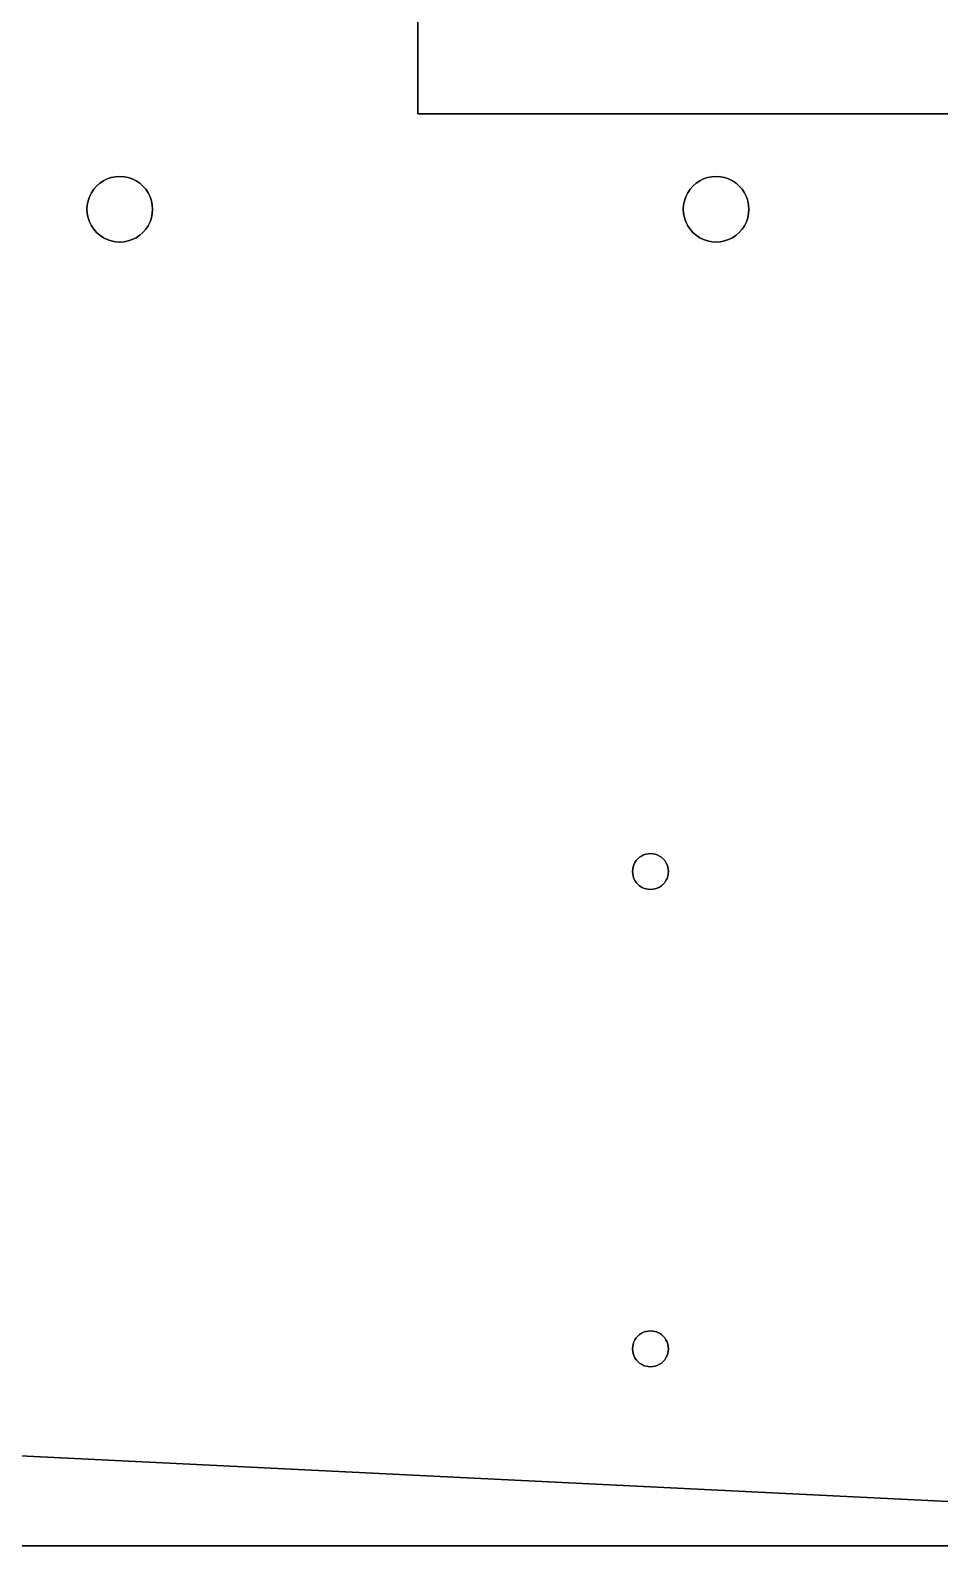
# Model space of a CAD drawing. Header units: millimetres. Extents: x 0 to 305, y 0 to 254.
# Drawn here: x 152.5 to 228.8, y 0 to 127 of the extents above; entities that cross this region are included whole.
import ezdxf

# ---------------------------------------------------------------- set-up
doc = ezdxf.new("R2010")
doc.units = ezdxf.units.MM
doc.layers.add('BASE_PLATE', color=7, linetype='CONTINUOUS')

msp = doc.modelspace()

# ---------------------------------------------------------------- linework, layer by layer
at = {"layer": 'BASE_PLATE'}
for points in [[(185, 120), (185, 134), (185, 134, 6)], [(185, 120), (185, 134, 6), (185, 120, 6)], [(305, 120), (185, 120), (185, 120, 6)], [(305, 120), (185, 120, 6), (305, 120, 6)], [(158.3259, 114.1817), (158.625, 114.3816), (158.625, 114.3816, 6)], [(158.3259, 114.1817), (158.625, 114.3816, 6), (158.3259, 114.1817, 6)], [(158.625, 114.3816), (158.9476, 114.5407), (158.9476, 114.5407, 6)], [(158.625, 114.3816), (158.9476, 114.5407, 6), (158.625, 114.3816, 6)], [(158.9476, 114.5407), (159.2883, 114.6563), (159.2883, 114.6563, 6)], [(158.9476, 114.5407), (159.2883, 114.6563, 6), (158.9476, 114.5407, 6)], [(159.2883, 114.6563), (159.6411, 114.7265), (159.6411, 114.7265, 6)], [(159.2883, 114.6563), (159.6411, 114.7265, 6), (159.2883, 114.6563, 6)], [(159.6411, 114.7265), (160, 114.75), (160, 114.75, 6)], [(159.6411, 114.7265), (160, 114.75, 6), (159.6411, 114.7265, 6)], [(160, 114.75), (160.3589, 114.7265), (160.3589, 114.7265, 6)], [(160, 114.75), (160.3589, 114.7265, 6), (160, 114.75, 6)], [(160.3589, 114.7265), (160.7117, 114.6563), (160.7117, 114.6563, 6)], [(160.3589, 114.7265), (160.7117, 114.6563, 6), (160.3589, 114.7265, 6)], [(160.7117, 114.6563), (161.0524, 114.5407), (161.0524, 114.5407, 6)], [(160.7117, 114.6563), (161.0524, 114.5407, 6), (160.7117, 114.6563, 6)], [(161.0524, 114.5407), (161.375, 114.3816), (161.375, 114.3816, 6)], [(161.0524, 114.5407), (161.375, 114.3816, 6), (161.0524, 114.5407, 6)], [(161.375, 114.3816), (161.6741, 114.1817), (161.6741, 114.1817, 6)], [(161.375, 114.3816), (161.6741, 114.1817, 6), (161.375, 114.3816, 6)], [(208.3259, 114.1817), (208.625, 114.3816), (208.625, 114.3816, 6)], [(208.3259, 114.1817), (208.625, 114.3816, 6), (208.3259, 114.1817, 6)], [(208.625, 114.3816), (208.9476, 114.5407), (208.9476, 114.5407, 6)], [(208.625, 114.3816), (208.9476, 114.5407, 6), (208.625, 114.3816, 6)], [(208.9476, 114.5407), (209.2883, 114.6563), (209.2883, 114.6563, 6)], [(208.9476, 114.5407), (209.2883, 114.6563, 6), (208.9476, 114.5407, 6)], [(209.2883, 114.6563), (209.6411, 114.7265), (209.6411, 114.7265, 6)], [(209.2883, 114.6563), (209.6411, 114.7265, 6), (209.2883, 114.6563, 6)], [(209.6411, 114.7265), (210, 114.75), (210, 114.75, 6)], [(209.6411, 114.7265), (210, 114.75, 6), (209.6411, 114.7265, 6)], [(210, 114.75), (210.3589, 114.7265), (210.3589, 114.7265, 6)], [(210, 114.75), (210.3589, 114.7265, 6), (210, 114.75, 6)], [(210.3589, 114.7265), (210.7117, 114.6563), (210.7117, 114.6563, 6)], [(210.3589, 114.7265), (210.7117, 114.6563, 6), (210.3589, 114.7265, 6)], [(210.7117, 114.6563), (211.0524, 114.5407), (211.0524, 114.5407, 6)], [(210.7117, 114.6563), (211.0524, 114.5407, 6), (210.7117, 114.6563, 6)], [(211.0524, 114.5407), (211.375, 114.3816), (211.375, 114.3816, 6)], [(211.0524, 114.5407), (211.375, 114.3816, 6), (211.0524, 114.5407, 6)], [(211.375, 114.3816), (211.6741, 114.1817), (211.6741, 114.1817, 6)], [(211.375, 114.3816), (211.6741, 114.1817, 6), (211.375, 114.3816, 6)], [(157.3437, 112.7118), (157.4593, 113.0524), (157.4593, 113.0524, 6)], [(157.3437, 112.7118), (157.4593, 113.0524, 6), (157.3437, 112.7118, 6)], [(157.4593, 113.0524), (157.6184, 113.375), (157.6184, 113.375, 6)], [(157.4593, 113.0524), (157.6184, 113.375, 6), (157.4593, 113.0524, 6)], [(157.6184, 113.375), (157.8183, 113.6741), (157.8183, 113.6741, 6)], [(157.6184, 113.375), (157.8183, 113.6741, 6), (157.6184, 113.375, 6)], [(157.8183, 113.6741), (158.0555, 113.9445), (158.0555, 113.9445, 6)], [(157.8183, 113.6741), (158.0555, 113.9445, 6), (157.8183, 113.6741, 6)], [(158.0555, 113.9445), (158.3259, 114.1817), (158.3259, 114.1817, 6)], [(158.0555, 113.9445), (158.3259, 114.1817, 6), (158.0555, 113.9445, 6)], [(161.6741, 114.1817), (161.9445, 113.9445), (161.9445, 113.9445, 6)], [(161.6741, 114.1817), (161.9445, 113.9445, 6), (161.6741, 114.1817, 6)], [(161.9445, 113.9445), (162.1817, 113.6741), (162.1817, 113.6741, 6)], [(161.9445, 113.9445), (162.1817, 113.6741, 6), (161.9445, 113.9445, 6)], [(162.1817, 113.6741), (162.3816, 113.375), (162.3816, 113.375, 6)], [(162.1817, 113.6741), (162.3816, 113.375, 6), (162.1817, 113.6741, 6)], [(162.3816, 113.375), (162.5407, 113.0524), (162.5407, 113.0524, 6)], [(162.3816, 113.375), (162.5407, 113.0524, 6), (162.3816, 113.375, 6)], [(162.5407, 113.0524), (162.6563, 112.7118), (162.6563, 112.7118, 6)], [(162.5407, 113.0524), (162.6563, 112.7118, 6), (162.5407, 113.0524, 6)], [(207.3437, 112.7118), (207.4593, 113.0524), (207.4593, 113.0524, 6)], [(207.3437, 112.7118), (207.4593, 113.0524, 6), (207.3437, 112.7118, 6)], [(207.4593, 113.0524), (207.6184, 113.375), (207.6184, 113.375, 6)], [(207.4593, 113.0524), (207.6184, 113.375, 6), (207.4593, 113.0524, 6)], [(207.6184, 113.375), (207.8183, 113.6741), (207.8183, 113.6741, 6)], [(207.6184, 113.375), (207.8183, 113.6741, 6), (207.6184, 113.375, 6)], [(207.8183, 113.6741), (208.0555, 113.9445), (208.0555, 113.9445, 6)], [(207.8183, 113.6741), (208.0555, 113.9445, 6), (207.8183, 113.6741, 6)], [(208.0555, 113.9445), (208.3259, 114.1817), (208.3259, 114.1817, 6)], [(208.0555, 113.9445), (208.3259, 114.1817, 6), (208.0555, 113.9445, 6)], [(211.6741, 114.1817), (211.9445, 113.9445), (211.9445, 113.9445, 6)], [(211.6741, 114.1817), (211.9445, 113.9445, 6), (211.6741, 114.1817, 6)], [(211.9445, 113.9445), (212.1817, 113.6741), (212.1817, 113.6741, 6)], [(211.9445, 113.9445), (212.1817, 113.6741, 6), (211.9445, 113.9445, 6)], [(212.1817, 113.6741), (212.3816, 113.375), (212.3816, 113.375, 6)], [(212.1817, 113.6741), (212.3816, 113.375, 6), (212.1817, 113.6741, 6)], [(212.3816, 113.375), (212.5407, 113.0524), (212.5407, 113.0524, 6)], [(212.3816, 113.375), (212.5407, 113.0524, 6), (212.3816, 113.375, 6)], [(212.5407, 113.0524), (212.6563, 112.7118), (212.6563, 112.7118, 6)], [(212.5407, 113.0524), (212.6563, 112.7118, 6), (212.5407, 113.0524, 6)], [(157.25, 112), (157.2735, 112.3589), (157.2735, 112.3589, 6)], [(157.25, 112), (157.2735, 112.3589, 6), (157.25, 112, 6)], [(157.2735, 111.6411), (157.25, 112), (157.25, 112, 6)], [(157.2735, 111.6411), (157.25, 112, 6), (157.2735, 111.6411, 6)], [(157.2735, 112.3589), (157.3437, 112.7118), (157.3437, 112.7118, 6)], [(157.2735, 112.3589), (157.3437, 112.7118, 6), (157.2735, 112.3589, 6)], [(162.6563, 112.7118), (162.7265, 112.3589), (162.7265, 112.3589, 6)], [(162.6563, 112.7118), (162.7265, 112.3589, 6), (162.6563, 112.7118, 6)], [(162.7265, 112.3589), (162.75, 112), (162.75, 112, 6)], [(162.7265, 112.3589), (162.75, 112, 6), (162.7265, 112.3589, 6)], [(162.75, 112), (162.7265, 111.6411), (162.7265, 111.6411, 6)], [(162.75, 112), (162.7265, 111.6411, 6), (162.75, 112, 6)], [(207.25, 112), (207.2735, 112.3589), (207.2735, 112.3589, 6)], [(207.25, 112), (207.2735, 112.3589, 6), (207.25, 112, 6)], [(207.2735, 111.6411), (207.25, 112), (207.25, 112, 6)], [(207.2735, 111.6411), (207.25, 112, 6), (207.2735, 111.6411, 6)], [(207.2735, 112.3589), (207.3437, 112.7118), (207.3437, 112.7118, 6)], [(207.2735, 112.3589), (207.3437, 112.7118, 6), (207.2735, 112.3589, 6)], [(212.6563, 112.7118), (212.7265, 112.3589), (212.7265, 112.3589, 6)], [(212.6563, 112.7118), (212.7265, 112.3589, 6), (212.6563, 112.7118, 6)], [(212.7265, 112.3589), (212.75, 112), (212.75, 112, 6)], [(212.7265, 112.3589), (212.75, 112, 6), (212.7265, 112.3589, 6)], [(212.75, 112), (212.7265, 111.6411), (212.7265, 111.6411, 6)], [(212.75, 112), (212.7265, 111.6411, 6), (212.75, 112, 6)], [(157.3437, 111.2882), (157.2735, 111.6411), (157.2735, 111.6411, 6)], [(157.3437, 111.2882), (157.2735, 111.6411, 6), (157.3437, 111.2882, 6)], [(157.4593, 110.9476), (157.3437, 111.2882), (157.3437, 111.2882, 6)], [(157.4593, 110.9476), (157.3437, 111.2882, 6), (157.4593, 110.9476, 6)], [(157.6184, 110.625), (157.4593, 110.9476), (157.4593, 110.9476, 6)], [(157.6184, 110.625), (157.4593, 110.9476, 6), (157.6184, 110.625, 6)], [(157.8183, 110.3259), (157.6184, 110.625), (157.6184, 110.625, 6)], [(157.8183, 110.3259), (157.6184, 110.625, 6), (157.8183, 110.3259, 6)], [(162.3816, 110.625), (162.1817, 110.3259), (162.1817, 110.3259, 6)], [(162.3816, 110.625), (162.1817, 110.3259, 6), (162.3816, 110.625, 6)], [(162.5407, 110.9476), (162.3816, 110.625), (162.3816, 110.625, 6)], [(162.5407, 110.9476), (162.3816, 110.625, 6), (162.5407, 110.9476, 6)], [(162.6563, 111.2882), (162.5407, 110.9476), (162.5407, 110.9476, 6)], [(162.6563, 111.2882), (162.5407, 110.9476, 6), (162.6563, 111.2882, 6)], [(162.7265, 111.6411), (162.6563, 111.2882), (162.6563, 111.2882, 6)], [(162.7265, 111.6411), (162.6563, 111.2882, 6), (162.7265, 111.6411, 6)], [(207.3437, 111.2882), (207.2735, 111.6411), (207.2735, 111.6411, 6)], [(207.3437, 111.2882), (207.2735, 111.6411, 6), (207.3437, 111.2882, 6)], [(207.4593, 110.9476), (207.3437, 111.2882), (207.3437, 111.2882, 6)], [(207.4593, 110.9476), (207.3437, 111.2882, 6), (207.4593, 110.9476, 6)], [(207.6184, 110.625), (207.4593, 110.9476), (207.4593, 110.9476, 6)], [(207.6184, 110.625), (207.4593, 110.9476, 6), (207.6184, 110.625, 6)], [(207.8183, 110.3259), (207.6184, 110.625), (207.6184, 110.625, 6)], [(207.8183, 110.3259), (207.6184, 110.625, 6), (207.8183, 110.3259, 6)], [(212.3816, 110.625), (212.1817, 110.3259), (212.1817, 110.3259, 6)], [(212.3816, 110.625), (212.1817, 110.3259, 6), (212.3816, 110.625, 6)], [(212.5407, 110.9476), (212.3816, 110.625), (212.3816, 110.625, 6)], [(212.5407, 110.9476), (212.3816, 110.625, 6), (212.5407, 110.9476, 6)], [(212.6563, 111.2882), (212.5407, 110.9476), (212.5407, 110.9476, 6)], [(212.6563, 111.2882), (212.5407, 110.9476, 6), (212.6563, 111.2882, 6)], [(212.7265, 111.6411), (212.6563, 111.2882), (212.6563, 111.2882, 6)], [(212.7265, 111.6411), (212.6563, 111.2882, 6), (212.7265, 111.6411, 6)], [(158.0555, 110.0555), (157.8183, 110.3259), (157.8183, 110.3259, 6)], [(158.0555, 110.0555), (157.8183, 110.3259, 6), (158.0555, 110.0555, 6)], [(158.3259, 109.8183), (158.0555, 110.0555), (158.0555, 110.0555, 6)], [(158.3259, 109.8183), (158.0555, 110.0555, 6), (158.3259, 109.8183, 6)], [(158.625, 109.6184), (158.3259, 109.8183), (158.3259, 109.8183, 6)], [(158.625, 109.6184), (158.3259, 109.8183, 6), (158.625, 109.6184, 6)], [(158.9476, 109.4593), (158.625, 109.6184), (158.625, 109.6184, 6)], [(158.9476, 109.4593), (158.625, 109.6184, 6), (158.9476, 109.4593, 6)], [(159.2883, 109.3437), (158.9476, 109.4593), (158.9476, 109.4593, 6)], [(159.2883, 109.3437), (158.9476, 109.4593, 6), (159.2883, 109.3437, 6)], [(159.6411, 109.2735), (159.2883, 109.3437), (159.2883, 109.3437, 6)], [(159.6411, 109.2735), (159.2883, 109.3437, 6), (159.6411, 109.2735, 6)], [(160, 109.25), (159.6411, 109.2735), (159.6411, 109.2735, 6)], [(160, 109.25), (159.6411, 109.2735, 6), (160, 109.25, 6)], [(160.3589, 109.2735), (160, 109.25), (160, 109.25, 6)], [(160.3589, 109.2735), (160, 109.25, 6), (160.3589, 109.2735, 6)], [(160.7117, 109.3437), (160.3589, 109.2735), (160.3589, 109.2735, 6)], [(160.7117, 109.3437), (160.3589, 109.2735, 6), (160.7117, 109.3437, 6)], [(161.0524, 109.4593), (160.7117, 109.3437), (160.7117, 109.3437, 6)], [(161.0524, 109.4593), (160.7117, 109.3437, 6), (161.0524, 109.4593, 6)], [(161.375, 109.6184), (161.0524, 109.4593), (161.0524, 109.4593, 6)], [(161.375, 109.6184), (161.0524, 109.4593, 6), (161.375, 109.6184, 6)], [(161.6741, 109.8183), (161.375, 109.6184), (161.375, 109.6184, 6)], [(161.6741, 109.8183), (161.375, 109.6184, 6), (161.6741, 109.8183, 6)], [(161.9445, 110.0555), (161.6741, 109.8183), (161.6741, 109.8183, 6)], [(161.9445, 110.0555), (161.6741, 109.8183, 6), (161.9445, 110.0555, 6)], [(162.1817, 110.3259), (161.9445, 110.0555), (161.9445, 110.0555, 6)], [(162.1817, 110.3259), (161.9445, 110.0555, 6), (162.1817, 110.3259, 6)], [(208.0555, 110.0555), (207.8183, 110.3259), (207.8183, 110.3259, 6)], [(208.0555, 110.0555), (207.8183, 110.3259, 6), (208.0555, 110.0555, 6)], [(208.3259, 109.8183), (208.0555, 110.0555), (208.0555, 110.0555, 6)], [(208.3259, 109.8183), (208.0555, 110.0555, 6), (208.3259, 109.8183, 6)], [(208.625, 109.6184), (208.3259, 109.8183), (208.3259, 109.8183, 6)], [(208.625, 109.6184), (208.3259, 109.8183, 6), (208.625, 109.6184, 6)], [(208.9476, 109.4593), (208.625, 109.6184), (208.625, 109.6184, 6)], [(208.9476, 109.4593), (208.625, 109.6184, 6), (208.9476, 109.4593, 6)], [(209.2883, 109.3437), (208.9476, 109.4593), (208.9476, 109.4593, 6)], [(209.2883, 109.3437), (208.9476, 109.4593, 6), (209.2883, 109.3437, 6)], [(209.6411, 109.2735), (209.2883, 109.3437), (209.2883, 109.3437, 6)], [(209.6411, 109.2735), (209.2883, 109.3437, 6), (209.6411, 109.2735, 6)], [(210, 109.25), (209.6411, 109.2735), (209.6411, 109.2735, 6)], [(210, 109.25), (209.6411, 109.2735, 6), (210, 109.25, 6)], [(210.3589, 109.2735), (210, 109.25), (210, 109.25, 6)], [(210.3589, 109.2735), (210, 109.25, 6), (210.3589, 109.2735, 6)], [(210.7117, 109.3437), (210.3589, 109.2735), (210.3589, 109.2735, 6)], [(210.7117, 109.3437), (210.3589, 109.2735, 6), (210.7117, 109.3437, 6)], [(211.0524, 109.4593), (210.7117, 109.3437), (210.7117, 109.3437, 6)], [(211.0524, 109.4593), (210.7117, 109.3437, 6), (211.0524, 109.4593, 6)], [(211.375, 109.6184), (211.0524, 109.4593), (211.0524, 109.4593, 6)], [(211.375, 109.6184), (211.0524, 109.4593, 6), (211.375, 109.6184, 6)], [(211.6741, 109.8183), (211.375, 109.6184), (211.375, 109.6184, 6)], [(211.6741, 109.8183), (211.375, 109.6184, 6), (211.6741, 109.8183, 6)], [(211.9445, 110.0555), (211.6741, 109.8183), (211.6741, 109.8183, 6)], [(211.9445, 110.0555), (211.6741, 109.8183, 6), (211.9445, 110.0555, 6)], [(212.1817, 110.3259), (211.9445, 110.0555), (211.9445, 110.0555, 6)], [(212.1817, 110.3259), (211.9445, 110.0555, 6), (212.1817, 110.3259, 6)], [(203.1142, 57.074), (203.201, 57.25), (203.201, 57.25, 6)], [(203.1142, 57.074), (203.201, 57.25, 6), (203.1142, 57.074, 6)], [(203.201, 57.25), (203.31, 57.4131), (203.31, 57.4131, 6)], [(203.201, 57.25), (203.31, 57.4131, 6), (203.201, 57.25, 6)], [(203.31, 57.4131), (203.4393, 57.5607), (203.4393, 57.5607, 6)], [(203.31, 57.4131), (203.4393, 57.5607, 6), (203.31, 57.4131, 6)], [(203.4393, 57.5607), (203.5869, 57.69), (203.5869, 57.69, 6)], [(203.4393, 57.5607), (203.5869, 57.69, 6), (203.4393, 57.5607, 6)], [(203.5869, 57.69), (203.75, 57.799), (203.75, 57.799, 6)], [(203.5869, 57.69), (203.75, 57.799, 6), (203.5869, 57.69, 6)], [(203.75, 57.799), (203.926, 57.8858), (203.926, 57.8858, 6)], [(203.75, 57.799), (203.926, 57.8858, 6), (203.75, 57.799, 6)], [(203.926, 57.8858), (204.1118, 57.9489), (204.1118, 57.9489, 6)], [(203.926, 57.8858), (204.1118, 57.9489, 6), (203.926, 57.8858, 6)], [(204.1118, 57.9489), (204.3042, 57.9872), (204.3042, 57.9872, 6)], [(204.1118, 57.9489), (204.3042, 57.9872, 6), (204.1118, 57.9489, 6)], [(204.3042, 57.9872), (204.5, 58), (204.5, 58, 6)], [(204.3042, 57.9872), (204.5, 58, 6), (204.3042, 57.9872, 6)], [(204.5, 58), (204.6958, 57.9872), (204.6958, 57.9872, 6)], [(204.5, 58), (204.6958, 57.9872, 6), (204.5, 58, 6)], [(204.6958, 57.9872), (204.8882, 57.9489), (204.8882, 57.9489, 6)], [(204.6958, 57.9872), (204.8882, 57.9489, 6), (204.6958, 57.9872, 6)], [(204.8882, 57.9489), (205.074, 57.8858), (205.074, 57.8858, 6)], [(204.8882, 57.9489), (205.074, 57.8858, 6), (204.8882, 57.9489, 6)], [(205.074, 57.8858), (205.25, 57.799), (205.25, 57.799, 6)], [(205.074, 57.8858), (205.25, 57.799, 6), (205.074, 57.8858, 6)], [(205.25, 57.799), (205.4131, 57.69), (205.4131, 57.69, 6)], [(205.25, 57.799), (205.4131, 57.69, 6), (205.25, 57.799, 6)], [(205.4131, 57.69), (205.5607, 57.5607), (205.5607, 57.5607, 6)], [(205.4131, 57.69), (205.5607, 57.5607, 6), (205.4131, 57.69, 6)], [(205.5607, 57.5607), (205.69, 57.4131), (205.69, 57.4131, 6)], [(205.5607, 57.5607), (205.69, 57.4131, 6), (205.5607, 57.5607, 6)], [(205.69, 57.4131), (205.799, 57.25), (205.799, 57.25, 6)], [(205.69, 57.4131), (205.799, 57.25, 6), (205.69, 57.4131, 6)], [(205.799, 57.25), (205.8858, 57.074), (205.8858, 57.074, 6)], [(205.799, 57.25), (205.8858, 57.074, 6), (205.799, 57.25, 6)], [(203, 56.5), (203.0128, 56.6958), (203.0128, 56.6958, 6)], [(203, 56.5), (203.0128, 56.6958, 6), (203, 56.5, 6)], [(203.0128, 56.3042), (203, 56.5), (203, 56.5, 6)], [(203.0128, 56.3042), (203, 56.5, 6), (203.0128, 56.3042, 6)], [(203.0128, 56.6958), (203.0511, 56.8882), (203.0511, 56.8882, 6)], [(203.0128, 56.6958), (203.0511, 56.8882, 6), (203.0128, 56.6958, 6)], [(203.0511, 56.1118), (203.0128, 56.3042), (203.0128, 56.3042, 6)], [(203.0511, 56.1118), (203.0128, 56.3042, 6), (203.0511, 56.1118, 6)], [(203.0511, 56.8882), (203.1142, 57.074), (203.1142, 57.074, 6)], [(203.0511, 56.8882), (203.1142, 57.074, 6), (203.0511, 56.8882, 6)], [(203.1142, 55.926), (203.0511, 56.1118), (203.0511, 56.1118, 6)], [(203.1142, 55.926), (203.0511, 56.1118, 6), (203.1142, 55.926, 6)], [(203.201, 55.75), (203.1142, 55.926), (203.1142, 55.926, 6)], [(203.201, 55.75), (203.1142, 55.926, 6), (203.201, 55.75, 6)], [(205.8858, 55.926), (205.799, 55.75), (205.799, 55.75, 6)], [(205.8858, 55.926), (205.799, 55.75, 6), (205.8858, 55.926, 6)], [(205.8858, 57.074), (205.9489, 56.8882), (205.9489, 56.8882, 6)], [(205.8858, 57.074), (205.9489, 56.8882, 6), (205.8858, 57.074, 6)], [(205.9489, 56.1118), (205.8858, 55.926), (205.8858, 55.926, 6)], [(205.9489, 56.1118), (205.8858, 55.926, 6), (205.9489, 56.1118, 6)], [(205.9489, 56.8882), (205.9872, 56.6958), (205.9872, 56.6958, 6)], [(205.9489, 56.8882), (205.9872, 56.6958, 6), (205.9489, 56.8882, 6)], [(205.9872, 56.3042), (205.9489, 56.1118), (205.9489, 56.1118, 6)], [(205.9872, 56.3042), (205.9489, 56.1118, 6), (205.9872, 56.3042, 6)], [(205.9872, 56.6958), (206, 56.5), (206, 56.5, 6)], [(205.9872, 56.6958), (206, 56.5, 6), (205.9872, 56.6958, 6)], [(206, 56.5), (205.9872, 56.3042), (205.9872, 56.3042, 6)], [(206, 56.5), (205.9872, 56.3042, 6), (206, 56.5, 6)], [(203.31, 55.5869), (203.201, 55.75), (203.201, 55.75, 6)], [(203.31, 55.5869), (203.201, 55.75, 6), (203.31, 55.5869, 6)], [(203.4393, 55.4393), (203.31, 55.5869), (203.31, 55.5869, 6)], [(203.4393, 55.4393), (203.31, 55.5869, 6), (203.4393, 55.4393, 6)], [(203.5869, 55.31), (203.4393, 55.4393), (203.4393, 55.4393, 6)], [(203.5869, 55.31), (203.4393, 55.4393, 6), (203.5869, 55.31, 6)], [(203.75, 55.201), (203.5869, 55.31), (203.5869, 55.31, 6)], [(203.75, 55.201), (203.5869, 55.31, 6), (203.75, 55.201, 6)], [(203.926, 55.1142), (203.75, 55.201), (203.75, 55.201, 6)], [(203.926, 55.1142), (203.75, 55.201, 6), (203.926, 55.1142, 6)], [(204.1118, 55.0511), (203.926, 55.1142), (203.926, 55.1142, 6)], [(204.1118, 55.0511), (203.926, 55.1142, 6), (204.1118, 55.0511, 6)], [(204.3042, 55.0128), (204.1118, 55.0511), (204.1118, 55.0511, 6)], [(204.3042, 55.0128), (204.1118, 55.0511, 6), (204.3042, 55.0128, 6)], [(204.5, 55), (204.3042, 55.0128), (204.3042, 55.0128, 6)], [(204.5, 55), (204.3042, 55.0128, 6), (204.5, 55, 6)], [(204.6958, 55.0128), (204.5, 55), (204.5, 55, 6)], [(204.6958, 55.0128), (204.5, 55, 6), (204.6958, 55.0128, 6)], [(204.8882, 55.0511), (204.6958, 55.0128), (204.6958, 55.0128, 6)], [(204.8882, 55.0511), (204.6958, 55.0128, 6), (204.8882, 55.0511, 6)], [(205.074, 55.1142), (204.8882, 55.0511), (204.8882, 55.0511, 6)], [(205.074, 55.1142), (204.8882, 55.0511, 6), (205.074, 55.1142, 6)], [(205.25, 55.201), (205.074, 55.1142), (205.074, 55.1142, 6)], [(205.25, 55.201), (205.074, 55.1142, 6), (205.25, 55.201, 6)], [(205.4131, 55.31), (205.25, 55.201), (205.25, 55.201, 6)], [(205.4131, 55.31), (205.25, 55.201, 6), (205.4131, 55.31, 6)], [(205.5607, 55.4393), (205.4131, 55.31), (205.4131, 55.31, 6)], [(205.5607, 55.4393), (205.4131, 55.31, 6), (205.5607, 55.4393, 6)], [(205.69, 55.5869), (205.5607, 55.4393), (205.5607, 55.4393, 6)], [(205.69, 55.5869), (205.5607, 55.4393, 6), (205.69, 55.5869, 6)], [(205.799, 55.75), (205.69, 55.5869), (205.69, 55.5869, 6)], [(205.799, 55.75), (205.69, 55.5869, 6), (205.799, 55.75, 6)], [(203.5869, 17.69), (203.75, 17.799), (203.75, 17.799, 6)], [(203.5869, 17.69), (203.75, 17.799, 6), (203.5869, 17.69, 6)], [(203.75, 17.799), (203.926, 17.8858), (203.926, 17.8858, 6)], [(203.75, 17.799), (203.926, 17.8858, 6), (203.75, 17.799, 6)], [(203.926, 17.8858), (204.1118, 17.9489), (204.1118, 17.9489, 6)], [(203.926, 17.8858), (204.1118, 17.9489, 6), (203.926, 17.8858, 6)], [(204.1118, 17.9489), (204.3042, 17.9872), (204.3042, 17.9872, 6)], [(204.1118, 17.9489), (204.3042, 17.9872, 6), (204.1118, 17.9489, 6)], [(204.3042, 17.9872), (204.5, 18), (204.5, 18, 6)], [(204.3042, 17.9872), (204.5, 18, 6), (204.3042, 17.9872, 6)], [(204.5, 18), (204.6958, 17.9872), (204.6958, 17.9872, 6)], [(204.5, 18), (204.6958, 17.9872, 6), (204.5, 18, 6)], [(204.6958, 17.9872), (204.8882, 17.9489), (204.8882, 17.9489, 6)], [(204.6958, 17.9872), (204.8882, 17.9489, 6), (204.6958, 17.9872, 6)], [(204.8882, 17.9489), (205.074, 17.8858), (205.074, 17.8858, 6)], [(204.8882, 17.9489), (205.074, 17.8858, 6), (204.8882, 17.9489, 6)], [(205.074, 17.8858), (205.25, 17.799), (205.25, 17.799, 6)], [(205.074, 17.8858), (205.25, 17.799, 6), (205.074, 17.8858, 6)], [(205.25, 17.799), (205.4131, 17.69), (205.4131, 17.69, 6)], [(205.25, 17.799), (205.4131, 17.69, 6), (205.25, 17.799, 6)], [(203, 16.5), (203.0128, 16.6958), (203.0128, 16.6958, 6)], [(203, 16.5), (203.0128, 16.6958, 6), (203, 16.5, 6)], [(203.0128, 16.6958), (203.0511, 16.8882), (203.0511, 16.8882, 6)], [(203.0128, 16.6958), (203.0511, 16.8882, 6), (203.0128, 16.6958, 6)], [(203.0511, 16.8882), (203.1142, 17.074), (203.1142, 17.074, 6)], [(203.0511, 16.8882), (203.1142, 17.074, 6), (203.0511, 16.8882, 6)], [(203.1142, 17.074), (203.201, 17.25), (203.201, 17.25, 6)], [(203.1142, 17.074), (203.201, 17.25, 6), (203.1142, 17.074, 6)], [(203.201, 17.25), (203.31, 17.4131), (203.31, 17.4131, 6)], [(203.201, 17.25), (203.31, 17.4131, 6), (203.201, 17.25, 6)], [(203.31, 17.4131), (203.4393, 17.5607), (203.4393, 17.5607, 6)], [(203.31, 17.4131), (203.4393, 17.5607, 6), (203.31, 17.4131, 6)], [(203.4393, 17.5607), (203.5869, 17.69), (203.5869, 17.69, 6)], [(203.4393, 17.5607), (203.5869, 17.69, 6), (203.4393, 17.5607, 6)], [(205.4131, 17.69), (205.5607, 17.5607), (205.5607, 17.5607, 6)], [(205.4131, 17.69), (205.5607, 17.5607, 6), (205.4131, 17.69, 6)], [(205.5607, 17.5607), (205.69, 17.4131), (205.69, 17.4131, 6)], [(205.5607, 17.5607), (205.69, 17.4131, 6), (205.5607, 17.5607, 6)], [(205.69, 17.4131), (205.799, 17.25), (205.799, 17.25, 6)], [(205.69, 17.4131), (205.799, 17.25, 6), (205.69, 17.4131, 6)], [(205.799, 17.25), (205.8858, 17.074), (205.8858, 17.074, 6)], [(205.799, 17.25), (205.8858, 17.074, 6), (205.799, 17.25, 6)], [(205.8858, 17.074), (205.9489, 16.8882), (205.9489, 16.8882, 6)], [(205.8858, 17.074), (205.9489, 16.8882, 6), (205.8858, 17.074, 6)], [(205.9489, 16.8882), (205.9872, 16.6958), (205.9872, 16.6958, 6)], [(205.9489, 16.8882), (205.9872, 16.6958, 6), (205.9489, 16.8882, 6)], [(205.9872, 16.6958), (206, 16.5), (206, 16.5, 6)], [(205.9872, 16.6958), (206, 16.5, 6), (205.9872, 16.6958, 6)], [(203.0128, 16.3042), (203, 16.5), (203, 16.5, 6)], [(203.0128, 16.3042), (203, 16.5, 6), (203.0128, 16.3042, 6)], [(203.0511, 16.1118), (203.0128, 16.3042), (203.0128, 16.3042, 6)], [(203.0511, 16.1118), (203.0128, 16.3042, 6), (203.0511, 16.1118, 6)], [(203.1142, 15.926), (203.0511, 16.1118), (203.0511, 16.1118, 6)], [(203.1142, 15.926), (203.0511, 16.1118, 6), (203.1142, 15.926, 6)], [(203.201, 15.75), (203.1142, 15.926), (203.1142, 15.926, 6)], [(203.201, 15.75), (203.1142, 15.926, 6), (203.201, 15.75, 6)], [(203.31, 15.5869), (203.201, 15.75), (203.201, 15.75, 6)], [(203.31, 15.5869), (203.201, 15.75, 6), (203.31, 15.5869, 6)], [(203.4393, 15.4393), (203.31, 15.5869), (203.31, 15.5869, 6)], [(203.4393, 15.4393), (203.31, 15.5869, 6), (203.4393, 15.4393, 6)], [(203.5869, 15.31), (203.4393, 15.4393), (203.4393, 15.4393, 6)], [(203.5869, 15.31), (203.4393, 15.4393, 6), (203.5869, 15.31, 6)], [(203.75, 15.201), (203.5869, 15.31), (203.5869, 15.31, 6)], [(203.75, 15.201), (203.5869, 15.31, 6), (203.75, 15.201, 6)], [(205.4131, 15.31), (205.25, 15.201), (205.25, 15.201, 6)], [(205.4131, 15.31), (205.25, 15.201, 6), (205.4131, 15.31, 6)], [(205.5607, 15.4393), (205.4131, 15.31), (205.4131, 15.31, 6)], [(205.5607, 15.4393), (205.4131, 15.31, 6), (205.5607, 15.4393, 6)], [(205.69, 15.5869), (205.5607, 15.4393), (205.5607, 15.4393, 6)], [(205.69, 15.5869), (205.5607, 15.4393, 6), (205.69, 15.5869, 6)], [(205.799, 15.75), (205.69, 15.5869), (205.69, 15.5869, 6)], [(205.799, 15.75), (205.69, 15.5869, 6), (205.799, 15.75, 6)], [(205.8858, 15.926), (205.799, 15.75), (205.799, 15.75, 6)], [(205.8858, 15.926), (205.799, 15.75, 6), (205.8858, 15.926, 6)], [(205.9489, 16.1118), (205.8858, 15.926), (205.8858, 15.926, 6)], [(205.9489, 16.1118), (205.8858, 15.926, 6), (205.9489, 16.1118, 6)], [(205.9872, 16.3042), (205.9489, 16.1118), (205.9489, 16.1118, 6)], [(205.9872, 16.3042), (205.9489, 16.1118, 6), (205.9872, 16.3042, 6)], [(206, 16.5), (205.9872, 16.3042), (205.9872, 16.3042, 6)], [(206, 16.5), (205.9872, 16.3042, 6), (206, 16.5, 6)], [(0, 15, 6), (15, 0, 6), (305, 0, 6)], [(0, 15), (305, 0), (15, 0)], [(203.926, 15.1142), (203.75, 15.201), (203.75, 15.201, 6)], [(203.926, 15.1142), (203.75, 15.201, 6), (203.926, 15.1142, 6)], [(204.1118, 15.0511), (203.926, 15.1142), (203.926, 15.1142, 6)], [(204.1118, 15.0511), (203.926, 15.1142, 6), (204.1118, 15.0511, 6)], [(204.3042, 15.0128), (204.1118, 15.0511), (204.1118, 15.0511, 6)], [(204.3042, 15.0128), (204.1118, 15.0511, 6), (204.3042, 15.0128, 6)], [(204.5, 15), (204.3042, 15.0128), (204.3042, 15.0128, 6)], [(204.5, 15), (204.3042, 15.0128, 6), (204.5, 15, 6)], [(204.6958, 15.0128), (204.5, 15), (204.5, 15, 6)], [(204.6958, 15.0128), (204.5, 15, 6), (204.6958, 15.0128, 6)], [(204.8882, 15.0511), (204.6958, 15.0128), (204.6958, 15.0128, 6)], [(204.8882, 15.0511), (204.6958, 15.0128, 6), (204.8882, 15.0511, 6)], [(205.074, 15.1142), (204.8882, 15.0511), (204.8882, 15.0511, 6)], [(205.074, 15.1142), (204.8882, 15.0511, 6), (205.074, 15.1142, 6)], [(205.25, 15.201), (205.074, 15.1142), (205.074, 15.1142, 6)], [(205.25, 15.201), (205.074, 15.1142, 6), (205.25, 15.201, 6)], [(15, 0), (305, 0), (305, 0, 6)], [(15, 0), (305, 0, 6), (15, 0, 6)]]:
    msp.add_3dface(points, dxfattribs=at)

doc.saveas('drawing.dxf')
